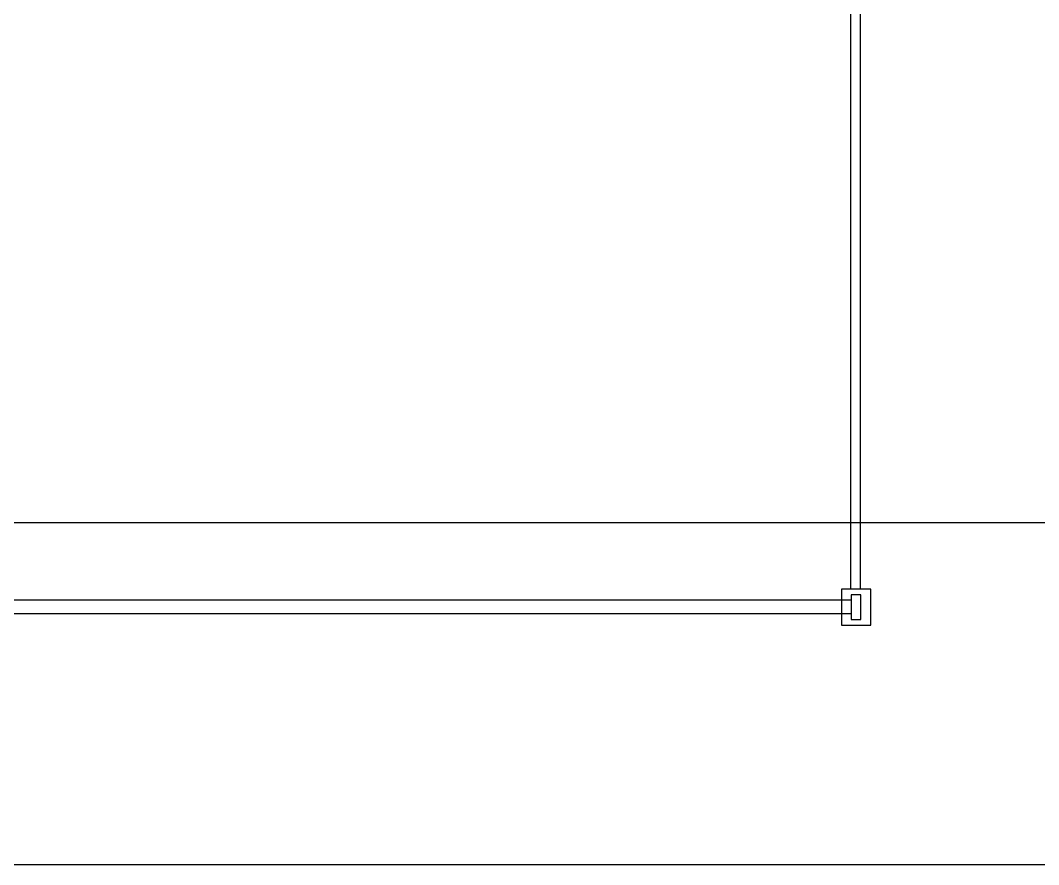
# Model space of a CAD drawing. Header units: metres. Extents: x 2 to 323, y -2 to 254.
# Drawn here: x 240.21 to 261.04, y 7.56 to 24.83 of the extents above; entities that cross this region are included whole.
import ezdxf

# ---------------------------------------------------------------- set-up
doc = ezdxf.new("R2010")
doc.units = ezdxf.units.M
for name, color, linetype in [('0-EST CORTE', 7, 'Continuous'), ('0-PROYECCIONES', 7, 'Continuous'), ('0-VISTA-015', 7, 'Continuous')]:
    doc.layers.add(name, color=color, linetype=linetype)

msp = doc.modelspace()

# ---------------------------------------------------------------- linework, layer by layer
msp.add_lwpolyline([(257.609, 13.198), (257.009, 13.198), (257.009, 12.458), (257.609, 12.458), (257.609, 13.198)], close=True)
msp.add_lwpolyline([(257.609, 13.198), (257.009, 13.198), (257.009, 12.458), (257.609, 12.458), (257.609, 13.198)], close=True)
msp.add_lwpolyline([(257.609, 13.198), (257.009, 13.198), (257.009, 12.458), (257.609, 12.458), (257.609, 13.198)], close=True)
msp.add_lwpolyline([(257.609, 13.198), (257.009, 13.198), (257.009, 12.458), (257.609, 12.458), (257.609, 13.198)], close=True)
at = {"layer": '0-EST CORTE'}
msp.add_lwpolyline([(257.409, 13.078), (257.209, 13.078), (257.209, 12.578), (257.409, 12.578), (257.409, 13.078)], close=True, dxfattribs=at)
msp.add_lwpolyline([(257.409, 13.078), (257.209, 13.078), (257.209, 12.578), (257.409, 12.578), (257.409, 13.078)], close=True, dxfattribs=at)
at = {"layer": '0-PROYECCIONES'}
for p, q in [((257.196, 37.311), (257.196, 13.198)), ((257.196, 37.311), (257.196, 13.198)), ((257.396, 37.311), (257.396, 13.198)), ((257.396, 37.311), (257.396, 13.198)), ((257.209, 12.968), (239.409, 12.968)), ((257.209, 12.968), (239.409, 12.968)), ((257.209, 12.688), (239.409, 12.688)), ((257.209, 12.688), (239.409, 12.688)), ((257.209, 12.688), (239.409, 12.688)), ((257.209, 12.688), (239.409, 12.688))]:
    msp.add_line(p, q, dxfattribs=at)
at = {"layer": '0-VISTA-015'}
for p, q in [((167.596, 14.561), (271.989, 14.561)), ((167.596, 14.561), (271.989, 14.561)), ((237.708, 7.561), (278.467, 7.561)), ((237.708, 7.561), (278.467, 7.561))]:
    msp.add_line(p, q, dxfattribs=at)

doc.saveas('drawing.dxf')
